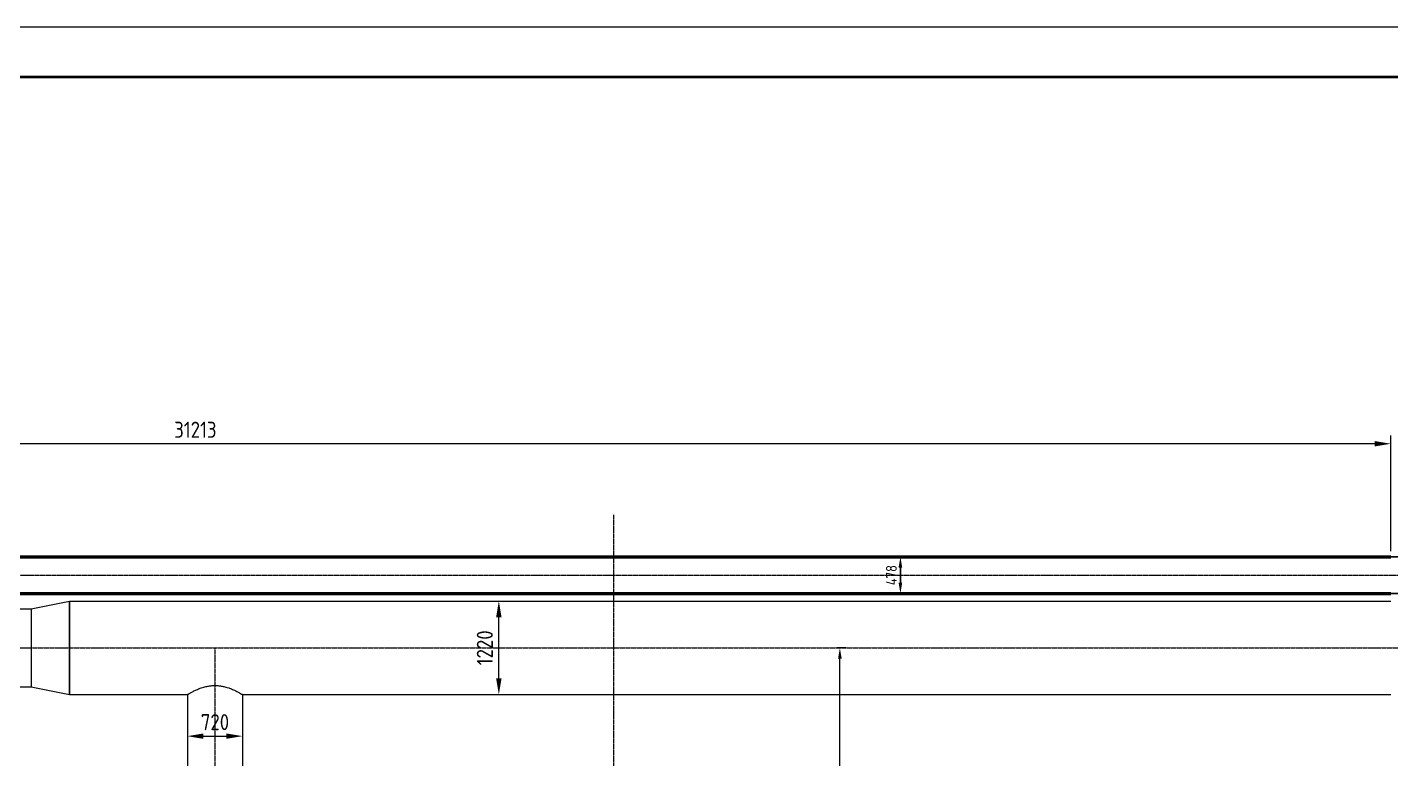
# Model space of a CAD drawing. Header units: millimetres. Extents: x -11969 to 47316, y 514 to 81306.
# Drawn here: x 18740 to 36541, y 29576 to 39124 of the extents above; entities that cross this region are included whole.
import ezdxf

# ---------------------------------------------------------------- set-up
doc = ezdxf.new("R2010")
doc.units = ezdxf.units.MM
doc.linetypes.add('CENTER', pattern=[2, 1.25, -0.25, 0.25, -0.25])
for name, color, linetype, lineweight in [('BIAOZHU', 3, 'Continuous', 25), ('gas', 2, 'Continuous', 50), ('SHI', 7, 'Continuous', 40), ('SW', 8, 'Continuous', 20), ('WEN', 3, 'Continuous', 20), ('XI', 2, 'Continuous', 20), ('ZHONG', 1, 'CENTER', 20)]:
    doc.layers.add(name, color=color, linetype=linetype, lineweight=lineweight)
doc.styles.add('GB', font='gbenor.shx', dxfattribs={"bigfont": 'gbcbig.shx'})
doc.dimstyles.new('ISO-25$0', dxfattribs={"dimscale": 40, "dimtxt": 3.5, "dimasz": 3.5, "dimexe": 1, "dimexo": 0.2, "dimgap": 1.2, "dimtad": 1, "dimtoh": 1, "dimdec": 1, "dimzin": 9, "dimdsep": 46, "dimtxsty": 'GB', "dimcen": 0, "dimclrd": 3, "dimclre": 3, "dimclrt": 256, "dimadec": 0, "dimazin": 2, "dimtfac": 1, "dimtdec": 1, "dimtix": 1, "dimtmove": 0, "dimatfit": 3, "dimldrblk": 'DOTSMALL', "dimfxl": 0, "dimlwd": -1, "dimlwe": 20, "dimarcsym": 0})
doc.dimstyles.new('ISO-60', dxfattribs={"dimscale": 60, "dimtxt": 3.5, "dimasz": 3.5, "dimexe": 1.8, "dimexo": 1.25, "dimgap": 1.3, "dimtad": 1, "dimrnd": 1, "dimdsep": 46, "dimtxsty": 'GB', "dimcen": 0, "dimclrd": 3, "dimclre": 3, "dimclrt": 256, "dimadec": 0, "dimazin": 0, "dimtfac": 1, "dimtix": 1, "dimtmove": 0, "dimatfit": 3, "dimldrblk": 'DOTSMALL', "dimfxl": 0, "dimlwd": 20, "dimlwe": 20, "dimarcsym": 0})

# ---------------------------------------------------------------- blocks, each defined once
blk = doc.blocks.new('gas-master-1')
for p, q in [((11005, 9610), (11505, 9710)), ((11505, 9710), (28756, 9710)), ((11505, 8490), (11505, 9710)), ((11505, 9710), (11505, 8490)), ((4605, 9610), (11005, 9610)), ((11005, 9610), (11005, 8590)), ((6865, 8590), (11005, 8590)), ((11005, 8590), (11505, 8490)), ((11505, 8490), (13045, 8490)), ((13045, 8490), (13045, 1469)), ((13765, 8490), (13765, 1469)), ((13765, 8490), (28756, 8490))]:
    blk.add_line(p, q)
blk.add_lwpolyline([(13045, 8490, -0.001322), (13054, 8496, -0.004553), (13057, 8497, -0.000601), (13084, 8512, -0.001638), (13093, 8517, -0.009751), (13111, 8527, -0.004513), (13150, 8546, -0.015257), (13178, 8558, -0.009146), (13225, 8576, -0.021518), (13262, 8587, -0.01614), (13312, 8599, -0.025577), (13356, 8605, -0.023379), (13405, 8608, -0.023379), (13454, 8605, -0.025577), (13498, 8599, -0.01614), (13548, 8587, -0.021518), (13585, 8576, -0.009146), (13632, 8558, -0.015257), (13660, 8546, -0.004513), (13699, 8527, -0.009751), (13717, 8517, -0.001638), (13726, 8512, -0.000601), (13753, 8497, -0.004553), (13756, 8496, -0.001322), (13765, 8490)], format="xyb")
at = {"layer": 'ZHONG'}
for p, q in [((-335, 9100), (28756, 9100)), ((-335, 9100), (30273, 9100)), ((13405, 9100), (13405, -5991))]:
    blk.add_line(p, q, dxfattribs=at)
blk = doc.blocks.new('*D54')
at = {"layer": 'Defpoints', "color": 0}
for p in [(29349, 31024), (29439, 31024), (29439, 21924)]:
    blk.add_point(p, dxfattribs=at)
at = {"layer": 'WEN', "color": 3, "linetype": 'ByBlock', "lineweight": 20}
for p, q in [((29431, 31024), (29309, 31024)), ((29431, 21924), (29309, 21924))]:
    blk.add_line(p, q, dxfattribs=at)
at = {"layer": 'WEN', "color": 3}
blk.add_line((29349, 22064), (29349, 30884), dxfattribs=at)
for points in [[(29326, 30884), (29373, 30884), (29349, 31024)], [(29326, 22064), (29373, 22064), (29349, 21924)]]:
    blk.add_solid(points, dxfattribs=at)
at = {"layer": 'WEN', "insert": (29231, 26474), "char_height": 140, "attachment_point": 5, "rotation": 90, "style": 'GB'}
blk.add_mtext('9100', dxfattribs=at)
blk = doc.blocks.new('_DotSmall')
at = {"color": 0, "linetype": 'ByBlock', "const_width": 0.5}
blk.add_lwpolyline([(-0.0625, 0, 1), (0.0625, 0, 1)], format="xyb", close=True, dxfattribs=at)
blk = doc.blocks.new('*D67')
at = {"layer": 'Defpoints', "color": 0}
for p in [(24816, 31634), (24897, 31634), (24816, 30414)]:
    blk.add_point(p, dxfattribs=at)
at = {"layer": 'WEN', "color": 3, "lineweight": 20}
for p, q in [((24891, 31634), (25005, 31634)), ((24897, 30624), (24897, 31424)), ((24891, 30414), (25005, 30414))]:
    blk.add_line(p, q, dxfattribs=at)
at = {"layer": 'WEN', "color": 3}
for points in [[(24862, 31424), (24932, 31424), (24897, 31634)], [(24862, 30624), (24932, 30624), (24897, 30414)]]:
    blk.add_solid(points, dxfattribs=at)
at = {"layer": 'WEN', "insert": (24714, 31024), "char_height": 210, "attachment_point": 5, "rotation": 90, "style": 'GB'}
blk.add_mtext('1220', dxfattribs=at)
blk = doc.blocks.new('*D68')
at = {"layer": 'Defpoints', "color": 0}
for p in [(20831, 30008), (21551, 30008), (21551, 29871)]:
    blk.add_point(p, dxfattribs=at)
at = {"layer": 'WEN', "color": 3, "lineweight": 20}
for p, q in [((20831, 29933), (20831, 29763)), ((21551, 29933), (21551, 29763)), ((21041, 29871), (21341, 29871))]:
    blk.add_line(p, q, dxfattribs=at)
at = {"layer": 'WEN', "color": 3}
for points in [[(21041, 29906), (21041, 29836), (20831, 29871)], [(21341, 29906), (21341, 29836), (21551, 29871)]]:
    blk.add_solid(points, dxfattribs=at)
at = {"layer": 'WEN', "insert": (21191, 30054), "char_height": 210, "attachment_point": 5, "style": 'GB'}
blk.add_mtext('720', dxfattribs=at)
blk = doc.blocks.new('*D79')
at = {"color": 3, "linetype": 'ByBlock', "lineweight": 20}
for p, q in [((30132, 32212), (30100, 32212)), ((30132, 31734), (30100, 31734))]:
    blk.add_line(p, q, dxfattribs=at)
at = {"color": 3}
blk.add_line((30140, 31874), (30140, 32072), dxfattribs=at)
for points in [[(30116, 32072), (30163, 32072), (30140, 32212)], [(30116, 31874), (30163, 31874), (30140, 31734)]]:
    blk.add_solid(points, dxfattribs=at)
at = {"layer": 'Defpoints', "color": 0}
for p in [(30140, 32212), (30140, 32212), (30140, 31734)]:
    blk.add_point(p, dxfattribs=at)
at = {"insert": (30022, 31973), "char_height": 140, "attachment_point": 5, "rotation": 90, "style": 'GB'}
blk.add_mtext('478', dxfattribs=at)
blk = doc.blocks.new('*D94')
at = {"layer": 'BIAOZHU', "color": 3, "lineweight": 20}
for p, q in [((5329, 32487), (5329, 33796)), ((36331, 33688), (5539, 33688)), ((36541, 32287), (36541, 33796))]:
    blk.add_line(p, q, dxfattribs=at)
at = {"layer": 'BIAOZHU', "color": 3}
for points in [[(5539, 33723), (5539, 33653), (5329, 33688)], [(36331, 33723), (36331, 33653), (36541, 33688)]]:
    blk.add_solid(points, dxfattribs=at)
at = {"layer": 'Defpoints', "color": 0}
for p in [(5329, 33688), (5329, 32412), (36541, 32212)]:
    blk.add_point(p, dxfattribs=at)
at = {"layer": 'BIAOZHU', "insert": (20935, 33871), "char_height": 210, "attachment_point": 5, "style": 'GB'}
blk.add_mtext('31213', dxfattribs=at)

msp = doc.modelspace()

# ---------------------------------------------------------------- linework, layer by layer
at = {"layer": 'BIAOZHU'}
for p, q in [((36541.178, 32212.073), (38272.013, 32212.073)), ((36541.178, 31734.073), (38272.013, 31734.073))]:
    msp.add_line(p, q, dxfattribs=at)
at = {"layer": 'gas'}
for p, q in [((5778.652, 32212.073), (36541.178, 32212.073)), ((5778.652, 31734.073), (36541.178, 31734.073))]:
    msp.add_line(p, q, dxfattribs=at)
at = {"layer": 'SHI'}
msp.add_lwpolyline([(-5724.074, 1164.42), (46665.926, 1164.42), (46665.926, 38474.42), (-5724.074, 38474.42)], close=True, dxfattribs=at)
at = {"layer": 'XI'}
msp.add_lwpolyline([(-7349.074, 514.42), (47315.926, 514.42), (47315.926, 39124.42), (-7349.074, 39124.42)], close=True, dxfattribs=at)
at = {"layer": 'ZHONG'}
for p, q in [((26392.652, 32760.362), (26392.652, 10276.687)), ((4958.77, 31973.073), (36541.178, 31973.073)), ((36541.178, 31973.073), (40135.288, 31973.073))]:
    msp.add_line(p, q, dxfattribs=at)

# ---------------------------------------------------------------- block references
at = {"layer": 'SW'}
msp.add_blockref('gas-master-1', (7785.654, 21924.073), dxfattribs=at)

# ---------------------------------------------------------------- dimensions: what is measured, and where the dimension line sits
dim = msp.add_linear_dim(base=(30139.687, 32212.073), p1=(30139.687, 31734.073), p2=(30139.687, 32212.073), angle=90, dimstyle='ISO-25$0')
dim.commit()
dim.dimension.update_dxf_attribs({"geometry": '*D79', "text_midpoint": (30021.687, 31973.073)})
at = {"layer": 'BIAOZHU'}
dim = msp.add_linear_dim(base=(5328.652, 33688.403), p1=(36541.178, 32212.073), p2=(5328.652, 32412.25), dimstyle='ISO-60', dxfattribs=at)
dim.commit()
dim.dimension.update_dxf_attribs({"geometry": '*D94', "text_midpoint": (20934.915, 33871.403)})
at = {"layer": 'WEN'}
dim = msp.add_linear_dim(base=(24896.564, 31634.073), p1=(24815.972, 30414.073), p2=(24815.972, 31634.073), angle=90, dimstyle='ISO-60', dxfattribs=at)
dim.commit()
dim.dimension.update_dxf_attribs({"geometry": '*D67', "text_midpoint": (24713.564, 31024.073)})
dim = msp.add_linear_dim(base=(29349.486, 31024.073), p1=(29439.362, 21924.073), p2=(29439.362, 31024.073), angle=90, dimstyle='ISO-25$0', override={"dimatfit": 0}, dxfattribs=at)
dim.commit()
dim.dimension.update_dxf_attribs({"geometry": '*D54', "text_midpoint": (29231.486, 26474.073)})
dim = msp.add_linear_dim(base=(21550.653, 29870.545), p1=(20830.653, 30008.452), p2=(21550.653, 30008.452), dimstyle='ISO-60', dxfattribs=at)
dim.commit()
dim.dimension.update_dxf_attribs({"geometry": '*D68', "text_midpoint": (21190.653, 30053.545)})

doc.saveas('drawing.dxf')
